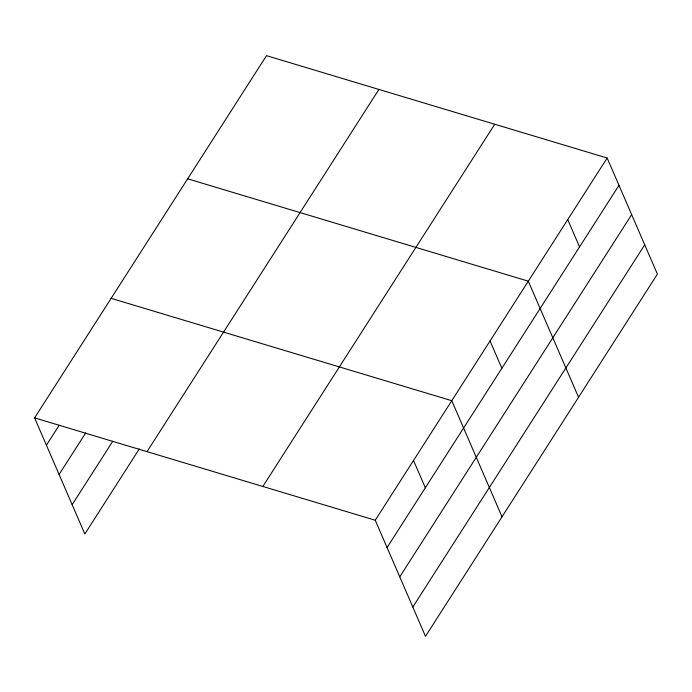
<?xml version="1.0" encoding="UTF-8"?>
<svg xmlns="http://www.w3.org/2000/svg" width="692" height="692" viewBox="0 0 692 692"><rect width="100%" height="100%" fill="white"/><g stroke="black" fill="none" stroke-linecap="round" stroke-linejoin="round"><path stroke-width="1.04" d="M34.6 417.882L266.507 55.663L607.161 158.018L657.4 274.118L425.493 636.337L375.254 520.237L34.6 417.882L84.839 533.982L139.343 448.857M46.425 445.198L59.175 425.277M59.097 474.496L85.773 432.837M72.158 504.684L112.744 441.288M147.015 451.66L378.922 89.441M262.839 486.459L494.745 124.24M375.254 520.237L607.161 158.018M387.07 547.554L618.977 185.344M399.751 576.851L631.658 214.641M412.813 607.04L644.719 244.821M187.662 178.813L528.307 281.177L578.555 397.277M111.127 298.347L451.781 400.703L502.02 516.803M567.734 219.598L579.559 246.914M490.048 340.94L501.864 368.256M413.513 460.474L425.338 487.791"/></g></svg>
